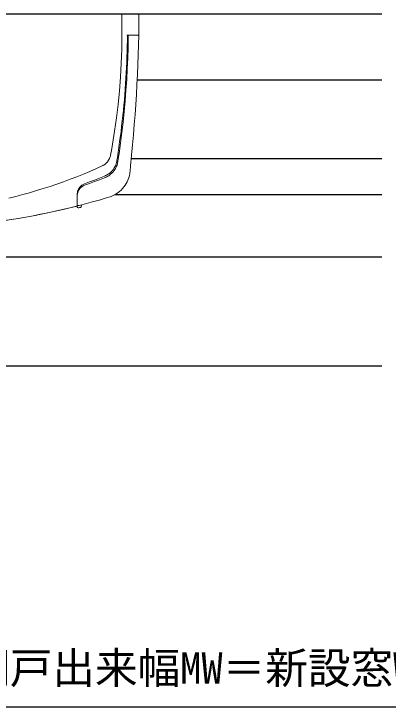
# Model space of a CAD drawing. Units: millimetres, scale not verified. Extents: x -525 to 525, y -783 to 778.
# Drawn here: x -90.8 to -3, y -632.8 to -470.3 of the extents above; entities that cross this region are included whole.
import ezdxf
from ezdxf.enums import TextEntityAlignment as Align

# ---------------------------------------------------------------- set-up
doc = ezdxf.new("R2010")
doc.units = ezdxf.units.MM
doc.header["$LTSCALE"] = 4
for name, color, linetype in [('0-5_YKK_12', 2, 'Continuous'), ('0-8_YKK_D', 6, 'Continuous'), ('0-A_YSS_K', 3, 'Continuous')]:
    doc.layers.add(name, color=color, linetype=linetype)
doc.layers.add('0-6_YKK_13', color=4, linetype='Continuous', lineweight=18)
doc.styles.add('ＭＳ ゴシック', font='')
doc.styles.get('ＭＳ ゴシック').set_extended_font_data('MS Gothic')

msp = doc.modelspace()

# ---------------------------------------------------------------- linework, layer by layer
at = {"layer": '0-5_YKK_12'}
for p, q in [((-290, -470.297), (-4.5, -470.297)), ((-61.909, -485.795), (-4.5, -485.795)), ((-4.5, -504.297), (-63.288, -504.297)), ((-4.5, -512.697), (-67.15, -512.697)), ((-4.5, -527.297), (-110.369, -527.297))]:
    msp.add_line(p, q, dxfattribs=at)
at = {"layer": '0-6_YKK_13'}
for p, q in [((-65.499, -475.297), (-65.499, -470.297)), ((-61.499, -475.297), (-61.499, -470.297)), ((-63.499, -475.297), (-64.299, -475.297)), ((-61.808, -475.297), (-64.295, -475.297)), ((-61.499, -475.297), (-64.188, -475.297)), ((-62.699, -475.297), (-63.499, -475.297)), ((-61.799, -475.297), (-62.699, -475.297)), ((-75.999, -515.337), (-75.999, -512.654)), ((-75.999, -514.951), (-75.999, -512.991)), ((-74.999, -515.083), (-74.999, -515.365))]:
    msp.add_line(p, q, dxfattribs=at)
for points in [[(-76.071, -508.467), (-74.532, -507.849), (-73.004, -507.211), (-71.488, -506.554), (-69.995, -505.879), (-69.849, -505.8), (-69.724, -505.724), (-69.506, -505.574), (-69.316, -505.424), (-69.149, -505.271), (-68.861, -504.954), (-68.616, -504.608), (-68.405, -504.214), (-68.312, -503.987), (-68.226, -503.73), (-68.187, -503.581), (-68.15, -503.409), (-68.08, -503.04), (-67.943, -502.3), (-67.678, -500.806), (-67.187, -497.772), (-66.752, -494.678), (-66.376, -491.531), (-66.064, -488.338), (-65.818, -485.109), (-65.641, -481.852), (-65.535, -478.578), (-65.499, -475.297)], [(-74.299, -510.485), (-73.113, -510.063), (-71.931, -509.629), (-70.753, -509.185), (-69.58, -508.731), (-69.437, -508.673), (-69.303, -508.616), (-69.055, -508.497), (-68.819, -508.37), (-68.588, -508.231), (-68.361, -508.077), (-68.137, -507.908), (-67.917, -507.72), (-67.703, -507.512), (-67.498, -507.286), (-67.307, -507.043), (-67.133, -506.789), (-66.979, -506.527), (-66.845, -506.261), (-66.73, -505.994), (-66.634, -505.727), (-66.554, -505.458), (-66.487, -505.184), (-66.434, -504.893), (-66.341, -504.281), (-66.161, -503.057), (-65.82, -500.602), (-65.506, -498.137), (-65.219, -495.662), (-64.961, -493.178), (-64.732, -490.685), (-64.532, -488.184), (-64.363, -485.675), (-64.224, -483.161), (-64.116, -480.643), (-64.04, -478.122), (-63.995, -475.6)], [(-64.188, -475.297), (-64.203, -476.561), (-64.227, -477.825), (-64.259, -479.089), (-64.299, -480.352), (-64.347, -481.615), (-64.403, -482.877), (-64.467, -484.137), (-64.54, -485.396), (-64.621, -486.653), (-64.709, -487.909), (-64.806, -489.162), (-64.91, -490.412), (-65.022, -491.66), (-65.141, -492.906), (-65.269, -494.148), (-65.403, -495.388), (-65.545, -496.624), (-65.694, -497.858), (-66.014, -500.315), (-66.361, -502.759), (-66.545, -503.976), (-66.64, -504.584), (-66.69, -504.88), (-66.751, -505.153), (-66.825, -505.413), (-66.913, -505.67), (-67.017, -505.925), (-67.139, -506.177), (-67.278, -506.426), (-67.436, -506.669), (-67.61, -506.902), (-67.799, -507.121), (-67.998, -507.324), (-68.204, -507.509), (-68.414, -507.678), (-68.629, -507.831), (-68.849, -507.971), (-69.075, -508.1), (-69.312, -508.22)], [(-63.206, -503.449), (-62.982, -501.019), (-62.775, -498.613), (-62.583, -496.228), (-62.407, -493.86), (-62.245, -491.508), (-62.098, -489.168), (-61.964, -486.84), (-61.845, -484.521), (-61.646, -479.903), (-61.499, -475.297)], [(-92.471, -518.679), (-90.267, -518.324), (-88.063, -517.941), (-85.86, -517.53), (-83.659, -517.091), (-81.458, -516.623), (-79.259, -516.126), (-77.061, -515.601), (-74.865, -515.047), (-72.67, -514.463), (-70.477, -513.85), (-69.381, -513.533), (-68.279, -513.2), (-67.988, -513.093), (-67.684, -512.965), (-67.369, -512.813), (-67.042, -512.635), (-66.705, -512.427), (-66.362, -512.186), (-66.016, -511.91), (-65.674, -511.598), (-65.342, -511.253), (-65.03, -510.879), (-64.744, -510.484), (-64.49, -510.077), (-64.272, -509.668), (-64.089, -509.263), (-63.939, -508.869), (-63.82, -508.491), (-63.728, -508.128), (-63.659, -507.783), (-63.609, -507.456), (-63.575, -507.143), (-63.448, -505.905), (-63.206, -503.449)], [(-92.019, -513.49), (-90.385, -513.086), (-88.758, -512.659), (-87.139, -512.21), (-85.529, -511.739), (-83.929, -511.247), (-82.337, -510.733), (-80.755, -510.197), (-79.183, -509.641), (-77.622, -509.064), (-76.071, -508.467)], [(-69.312, -508.22), (-69.439, -508.279), (-69.576, -508.337), (-70.75, -508.802), (-71.928, -509.256), (-73.112, -509.699), (-74.299, -510.132)], [(-75.999, -512.654), (-75.985, -512.4), (-75.943, -512.145), (-75.874, -511.89), (-75.778, -511.635), (-75.655, -511.382), (-75.506, -511.135), (-75.328, -510.896), (-75.119, -510.667), (-74.878, -510.456), (-74.604, -510.273), (-74.299, -510.132)], [(-75.999, -512.991), (-75.985, -512.738), (-75.943, -512.485), (-75.874, -512.231), (-75.778, -511.976), (-75.656, -511.725), (-75.507, -511.48), (-75.328, -511.242), (-75.119, -511.014), (-74.878, -510.805), (-74.604, -510.624), (-74.299, -510.485)], [(-75.999, -514.951), (-75.999, -515.373), (-75.999, -515.467)], [(-103.506, -520.04), (-101.783, -519.873), (-100.06, -519.689), (-98.338, -519.489), (-96.616, -519.271), (-94.895, -519.037), (-93.174, -518.786), (-91.454, -518.519), (-89.734, -518.234), (-88.015, -517.932), (-86.296, -517.614), (-84.578, -517.278), (-82.861, -516.924), (-81.144, -516.554), (-79.429, -516.166), (-77.714, -515.76), (-75.999, -515.337)]]:
    msp.add_lwpolyline(points, dxfattribs=at)
for centre, radius, start, end in [((-64.295, -475.597), 0.3, 359.33262, 90), ((-61.808, -475.597), 0.3, 358.45831, 90), ((-75.699, -514.951), 0.3, 180, 284.27481), ((-75.699, -515.467), 0.3, 180, 284.23136), ((-119.999, -340.797), 180.5, 284.23136, 284.36261), ((-75.299, -515.365), 0.3, 284.36261, 0)]:
    msp.add_arc(centre, radius, start, end, dxfattribs=at)
at = {"layer": '0-8_YKK_D'}
msp.add_line((316.501, -632.8), (-322.5, -632.8), dxfattribs=at)
at = {"layer": '0-A_YSS_K'}
msp.add_line((-141.322, -552.8), (-4.5, -552.8), dxfattribs=at)

# ---------------------------------------------------------------- texts
at = {"layer": '0-8_YKK_D', "style": 'ＭＳ ゴシック'}
msp.add_text('網戸出来幅MW＝新設窓W－101', height=7.331, dxfattribs=at).set_placement((-101.806, -629.493), align=Align.BOTTOM_LEFT)

doc.saveas('drawing.dxf')
